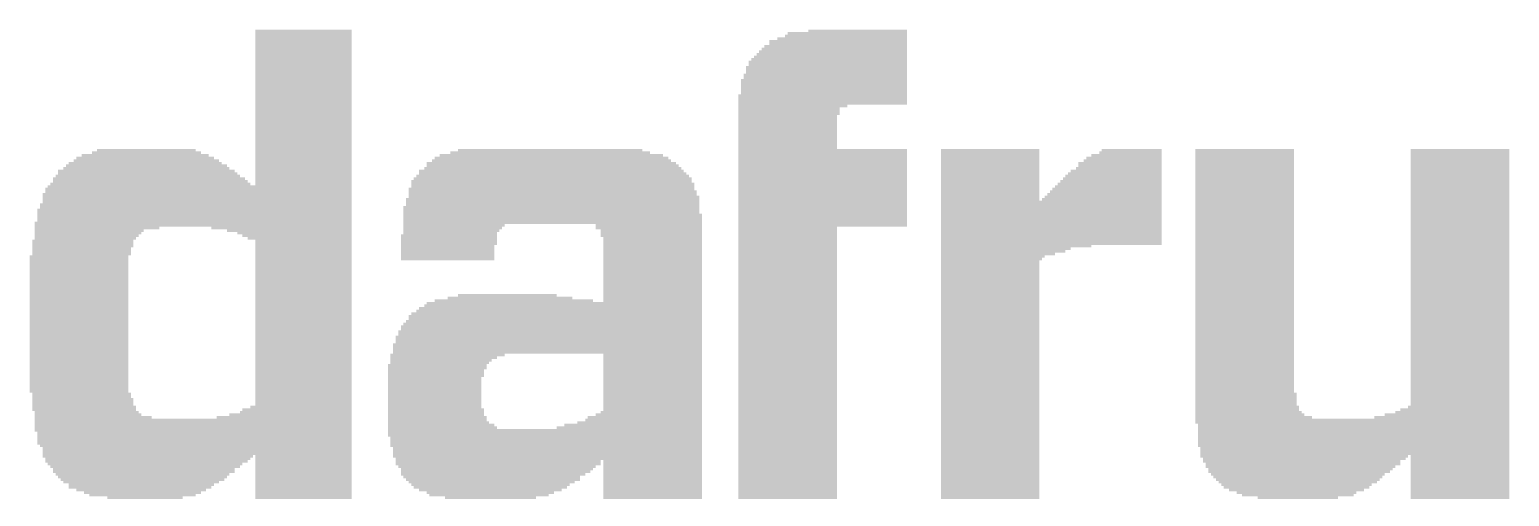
# Model space of a CAD drawing. Extents: x -18.7 to 68.6, y -5.3 to 63.6.
# Drawn here: x 32.58 to 47.05, y 28.59 to 33.16 of the extents above; entities that cross this region are included whole.
import ezdxf

# ---------------------------------------------------------------- set-up
doc = ezdxf.new("R2010")
doc.units = 0
doc.layers.add('21', color=40, linetype='CONTINUOUS')

# ---------------------------------------------------------------- blocks, each defined once
blk = doc.blocks.new('RECT')
blk.add_solid([(-0.5, -0.5), (0.5, -0.5), (-0.5, 0.5), (0.5, 0.5)])

msp = doc.modelspace()

# ---------------------------------------------------------------- block references
at = {"layer": '21', "yscale": 0.0254}
for p, xscale in [((35.2552, 33.147), 0.9398), ((40.6781, 33.147), 0.9652), ((35.2552, 33.1216), 0.9398), ((35.2552, 33.0962), 0.9398), ((35.2552, 33.0708), 0.9398), ((35.2552, 33.0454), 0.9398), ((35.2552, 33.02), 0.9398), ((40.4876, 33.0454), 1.3462), ((40.4876, 33.02), 1.3462), ((40.5257, 33.0708), 1.27), ((40.5638, 33.0962), 1.1938), ((40.5765, 33.1216), 1.1684), ((35.2552, 32.9946), 0.9398), ((35.2552, 32.9692), 0.9398), ((35.2552, 32.9438), 0.9398), ((35.2552, 32.9184), 0.9398), ((35.2552, 32.893), 0.9398), ((35.2552, 32.8676), 0.9398), ((40.3987, 32.8676), 1.524), ((40.4114, 32.893), 1.4986), ((40.4241, 32.9184), 1.4732), ((40.4368, 32.9438), 1.4478), ((40.4495, 32.9692), 1.4224), ((40.4622, 32.9946), 1.397), ((35.2552, 32.8422), 0.9398), ((35.2552, 32.8168), 0.9398), ((35.2552, 32.7914), 0.9398), ((35.2552, 32.766), 0.9398), ((35.2552, 32.7406), 0.9398), ((35.2552, 32.7152), 0.9398), ((40.3606, 32.7152), 1.6002), ((40.3733, 32.7914), 1.5748), ((40.3733, 32.766), 1.5748), ((40.3733, 32.7406), 1.5748), ((40.386, 32.8422), 1.5494), ((40.386, 32.8168), 1.5494), ((35.2552, 32.6898), 0.9398), ((35.2552, 32.6644), 0.9398), ((35.2552, 32.639), 0.9398), ((35.2552, 32.6136), 0.9398), ((35.2552, 32.5882), 0.9398), ((35.2552, 32.5628), 0.9398), ((40.3479, 32.6644), 1.6256), ((40.3479, 32.639), 1.6256), ((40.3479, 32.6136), 1.6256), ((40.3479, 32.5882), 1.6256), ((40.3479, 32.5628), 1.6256), ((40.3606, 32.6898), 1.6002), ((35.2552, 32.5374), 0.9398), ((35.2552, 32.512), 0.9398), ((35.2552, 32.4866), 0.9398), ((35.2552, 32.4612), 0.9398), ((35.2552, 32.4358), 0.9398), ((40.3352, 32.512), 1.651), ((40.3352, 32.4866), 1.651), ((40.3352, 32.4612), 1.651), ((40.3352, 32.4358), 1.651), ((40.3479, 32.5374), 1.6256), ((35.2552, 32.4104), 0.9398), ((35.2552, 32.385), 0.9398), ((35.2552, 32.3596), 0.9398), ((35.2552, 32.3342), 0.9398), ((35.2552, 32.3088), 0.9398), ((35.2552, 32.2834), 0.9398), ((40.0431, 32.4104), 1.0668), ((40.005, 32.385), 0.9906), ((40.005, 32.3596), 0.9906), ((40.005, 32.3342), 0.9906), ((39.9923, 32.3088), 0.9652), ((39.9923, 32.2834), 0.9652), ((35.2552, 32.258), 0.9398), ((35.2552, 32.2326), 0.9398), ((35.2552, 32.2072), 0.9398), ((35.2552, 32.1818), 0.9398), ((35.2552, 32.1564), 0.9398), ((35.2552, 32.131), 0.9398), ((39.9923, 32.258), 0.9652), ((39.9923, 32.2326), 0.9652), ((39.9923, 32.2072), 0.9652), ((39.9923, 32.1818), 0.9652), ((39.9923, 32.1564), 0.9652), ((39.9923, 32.131), 0.9652), ((35.2552, 32.1056), 0.9398), ((35.2552, 32.0802), 0.9398), ((35.2552, 32.0548), 0.9398), ((35.2552, 32.0294), 0.9398), ((35.2552, 32.004), 0.9398), ((39.9923, 32.1056), 0.9652), ((39.9923, 32.0802), 0.9652), ((39.9923, 32.0548), 0.9652), ((39.9923, 32.0294), 0.9652), ((39.9923, 32.004), 0.9652), ((33.7058, 31.8516), 1.4986), ((33.7185, 31.877), 1.4224), ((33.7058, 31.9024), 1.3462), ((33.7058, 31.9278), 1.2446), ((33.7185, 31.9532), 1.0668), ((33.7185, 31.9786), 0.9652), ((35.2552, 31.9786), 0.9398), ((35.2552, 31.9532), 0.9398), ((35.2552, 31.9278), 0.9398), ((35.2552, 31.9024), 0.9398), ((35.2552, 31.877), 0.9398), ((35.2552, 31.8516), 0.9398), ((37.6809, 31.8516), 2.4384), ((37.6809, 31.877), 2.3368), ((37.6809, 31.9024), 2.286), ((37.6809, 31.9278), 2.1844), ((37.6682, 31.9532), 1.9558), ((37.6682, 31.9786), 1.8034), ((40.3352, 31.9786), 1.651), ((40.3352, 31.9532), 1.651), ((40.3352, 31.9278), 1.651), ((40.3352, 31.9024), 1.651), ((40.3352, 31.877), 1.651), ((40.3352, 31.8516), 1.651), ((41.9735, 31.9786), 0.9652), ((41.9735, 31.9532), 0.9652), ((41.9735, 31.9278), 0.9652), ((41.9735, 31.9024), 0.9652), ((41.9735, 31.877), 0.9652), ((41.9735, 31.8516), 0.9652), ((43.2435, 31.8516), 0.8128), ((43.2689, 31.877), 0.762), ((43.2816, 31.9024), 0.7366), ((43.307, 31.9278), 0.6858), ((43.3451, 31.9532), 0.6096), ((43.3578, 31.9786), 0.5842), ((44.4627, 31.9786), 0.9652), ((44.4627, 31.9532), 0.9652), ((44.4627, 31.9278), 0.9652), ((44.4627, 31.9024), 0.9652), ((44.4627, 31.877), 0.9652), ((44.4627, 31.8516), 0.9652), ((46.5709, 31.9786), 0.9652), ((46.5709, 31.9532), 0.9652), ((46.5709, 31.9278), 0.9652), ((46.5709, 31.9024), 0.9652), ((46.5709, 31.877), 0.9652), ((46.5709, 31.8516), 0.9652), ((33.7439, 31.6992), 1.8796), ((33.7312, 31.7246), 1.8034), ((33.7185, 31.7754), 1.7272), ((33.7312, 31.75), 1.7526), ((33.7185, 31.8008), 1.6256), ((33.7185, 31.8262), 1.5748), ((35.2552, 31.8262), 0.9398), ((35.2552, 31.8008), 0.9398), ((35.2552, 31.7754), 0.9398), ((35.2552, 31.75), 0.9398), ((35.2552, 31.7246), 0.9398), ((35.2552, 31.6992), 0.9398), ((37.6936, 31.6992), 2.7178), ((37.6936, 31.7246), 2.667), ((37.6809, 31.7754), 2.5908), ((37.6936, 31.75), 2.6162), ((37.6936, 31.8008), 2.5146), ((37.6936, 31.8262), 2.4638), ((40.3352, 31.8262), 1.651), ((40.3352, 31.8008), 1.651), ((40.3352, 31.7754), 1.651), ((40.3352, 31.75), 1.651), ((40.3352, 31.7246), 1.651), ((40.3352, 31.6992), 1.651), ((41.9735, 31.8262), 0.9652), ((41.9735, 31.8008), 0.9652), ((41.9735, 31.7754), 0.9652), ((41.9735, 31.75), 0.9652), ((41.9735, 31.7246), 0.9652), ((41.9735, 31.6992), 0.9652), ((43.1673, 31.6992), 0.9652), ((43.18, 31.7246), 0.9398), ((43.1927, 31.75), 0.9144), ((43.2054, 31.7754), 0.889), ((43.2308, 31.8008), 0.8382), ((43.2435, 31.8262), 0.8128), ((44.4627, 31.8262), 0.9652), ((44.4627, 31.8008), 0.9652), ((44.4627, 31.7754), 0.9652), ((44.4627, 31.75), 0.9652), ((44.4627, 31.7246), 0.9652), ((44.4627, 31.6992), 0.9652), ((46.5709, 31.8262), 0.9652), ((46.5709, 31.8008), 0.9652), ((46.5709, 31.7754), 0.9652), ((46.5709, 31.75), 0.9652), ((46.5709, 31.7246), 0.9652), ((46.5709, 31.6992), 0.9652), ((34.2265, 31.5976), 2.9972), ((34.2265, 31.5722), 2.9972), ((34.2392, 31.623), 2.9718), ((33.7566, 31.6484), 1.9558), ((33.7566, 31.6738), 1.905), ((35.2552, 31.6738), 0.9398), ((35.2552, 31.6484), 0.9398), ((37.6809, 31.5976), 2.794), ((37.6936, 31.5722), 2.8194), ((37.6809, 31.6738), 2.7432), ((37.6936, 31.6484), 2.7686), ((37.6936, 31.623), 2.7686), ((40.3352, 31.6738), 1.651), ((40.3352, 31.6484), 1.651), ((40.3352, 31.623), 1.651), ((40.3352, 31.5976), 1.651), ((40.3352, 31.5722), 1.651), ((41.9735, 31.6738), 0.9652), ((41.9735, 31.6484), 0.9652), ((41.9735, 31.623), 0.9652), ((41.9735, 31.5976), 0.9652), ((41.9735, 31.5722), 0.9652), ((43.1038, 31.5722), 1.0922), ((43.1165, 31.5976), 1.0668), ((43.1292, 31.623), 1.0414), ((43.1419, 31.6484), 1.016), ((43.1546, 31.6738), 0.9906), ((44.4627, 31.6738), 0.9652), ((44.4627, 31.6484), 0.9652), ((44.4627, 31.623), 0.9652), ((44.4627, 31.5976), 0.9652), ((44.4627, 31.5722), 0.9652), ((46.5709, 31.6738), 0.9652), ((46.5709, 31.6484), 0.9652), ((46.5709, 31.623), 0.9652), ((46.5709, 31.5976), 0.9652), ((46.5709, 31.5722), 0.9652), ((34.2011, 31.4452), 3.048), ((34.2011, 31.4198), 3.048), ((34.2138, 31.5468), 3.0226), ((34.2138, 31.5214), 3.0226), ((34.2138, 31.496), 3.0226), ((34.2138, 31.4706), 3.0226), ((37.6809, 31.4198), 2.8956), ((37.6936, 31.496), 2.8702), ((37.6936, 31.4706), 2.8702), ((37.6936, 31.4452), 2.8702), ((37.6936, 31.5468), 2.8194), ((37.7063, 31.5214), 2.8448), ((40.3352, 31.5468), 1.651), ((40.3352, 31.5214), 1.651), ((40.3352, 31.496), 1.651), ((40.3352, 31.4706), 1.651), ((40.3352, 31.4452), 1.651), ((40.3352, 31.4198), 1.651), ((41.9735, 31.5468), 0.9652), ((41.9735, 31.5214), 0.9652), ((41.9735, 31.496), 0.9652), ((42.5704, 31.4706), 2.159), ((42.5704, 31.4452), 2.159), ((42.5704, 31.4198), 2.159), ((43.0657, 31.496), 1.1684), ((43.0784, 31.5214), 1.143), ((43.0911, 31.5468), 1.1176), ((44.4627, 31.5468), 0.9652), ((44.4627, 31.5214), 0.9652), ((44.4627, 31.496), 0.9652), ((44.4627, 31.4706), 0.9652), ((44.4627, 31.4452), 0.9652), ((44.4627, 31.4198), 0.9652), ((46.5709, 31.5468), 0.9652), ((46.5709, 31.5214), 0.9652), ((46.5709, 31.496), 0.9652), ((46.5709, 31.4706), 0.9652), ((46.5709, 31.4452), 0.9652), ((46.5709, 31.4198), 0.9652), ((34.1757, 31.2674), 3.0988), ((34.1884, 31.3944), 3.0734), ((34.1884, 31.369), 3.0734), ((34.1884, 31.3436), 3.0734), ((34.1884, 31.3182), 3.0734), ((34.1884, 31.2928), 3.0734), ((37.6809, 31.3944), 2.8956), ((37.6809, 31.369), 2.8956), ((37.6936, 31.3436), 2.921), ((37.6936, 31.3182), 2.921), ((37.6936, 31.2928), 2.921), ((37.6936, 31.2674), 2.921), ((40.3352, 31.3944), 1.651), ((40.3352, 31.369), 1.651), ((40.3352, 31.3436), 1.651), ((40.3352, 31.3182), 1.651), ((40.3352, 31.2928), 1.651), ((40.3352, 31.2674), 1.651), ((42.5704, 31.3944), 2.159), ((42.5704, 31.369), 2.159), ((42.5704, 31.3436), 2.159), ((42.5704, 31.3182), 2.159), ((42.5704, 31.2928), 2.159), ((42.5704, 31.2674), 2.159), ((44.4627, 31.3944), 0.9652), ((44.4627, 31.369), 0.9652), ((44.4627, 31.3436), 0.9652), ((44.4627, 31.3182), 0.9652), ((44.4627, 31.2928), 0.9652), ((44.4627, 31.2674), 0.9652), ((46.5709, 31.3944), 0.9652), ((46.5709, 31.369), 0.9652), ((46.5709, 31.3436), 0.9652), ((46.5709, 31.3182), 0.9652), ((46.5709, 31.2928), 0.9652), ((46.5709, 31.2674), 0.9652), ((34.1757, 31.242), 3.0988), ((33.2359, 31.2166), 1.2192), ((33.1597, 31.1912), 1.0668), ((33.147, 31.1658), 1.0414), ((33.1343, 31.1404), 1.016), ((35.0393, 31.2166), 1.3716), ((35.1155, 31.1912), 1.2192), ((35.1663, 31.1658), 1.1176), ((35.1917, 31.1404), 1.0668), ((36.6776, 31.1404), 0.9398), ((36.7284, 31.242), 0.9906), ((36.7157, 31.2166), 0.9652), ((36.703, 31.1912), 0.9398), ((36.6903, 31.1658), 0.9144), ((38.6334, 31.242), 1.0414), ((38.6334, 31.2166), 1.0414), ((38.6588, 31.1912), 0.9906), ((38.6588, 31.1658), 0.9906), ((38.6588, 31.1404), 0.9906), ((40.3352, 31.242), 1.651), ((39.9923, 31.2166), 0.9652), ((39.9923, 31.1912), 0.9652), ((39.9923, 31.1658), 0.9652), ((39.9923, 31.1404), 0.9652), ((42.5704, 31.242), 2.159), ((42.5704, 31.2166), 2.159), ((42.5704, 31.1912), 2.159), ((42.5704, 31.1658), 2.159), ((42.5704, 31.1404), 2.159), ((44.4627, 31.242), 0.9652), ((44.4627, 31.2166), 0.9652), ((44.4627, 31.1912), 0.9652), ((44.4627, 31.1658), 0.9652), ((44.4627, 31.1404), 0.9652), ((46.5709, 31.242), 0.9652), ((46.5709, 31.2166), 0.9652), ((46.5709, 31.1912), 0.9652), ((46.5709, 31.1658), 0.9652), ((46.5709, 31.1404), 0.9652), ((33.0962, 31.0896), 0.9906), ((33.0962, 31.0642), 0.9906), ((33.0962, 31.0388), 0.9906), ((33.0835, 31.0134), 0.9652), ((33.0835, 30.988), 0.9652), ((33.1216, 31.115), 0.9906), ((35.2171, 31.115), 1.016), ((35.2552, 31.0896), 0.9398), ((35.2552, 31.0642), 0.9398), ((35.2552, 31.0388), 0.9398), ((35.2552, 31.0134), 0.9398), ((35.2552, 30.988), 0.9398), ((36.6776, 31.115), 0.9398), ((36.6776, 31.0896), 0.9398), ((36.6776, 31.0642), 0.9398), ((36.6649, 31.0388), 0.9144), ((36.6649, 31.0134), 0.9144), ((36.6649, 30.988), 0.9144), ((38.6715, 31.115), 0.9652), ((38.6715, 31.0896), 0.9652), ((38.6715, 31.0642), 0.9652), ((38.6715, 31.0388), 0.9652), ((38.6715, 31.0134), 0.9652), ((38.6715, 30.988), 0.9652), ((39.9923, 31.115), 0.9652), ((39.9923, 31.0896), 0.9652), ((39.9923, 31.0642), 0.9652), ((39.9923, 31.0388), 0.9652), ((39.9923, 31.0134), 0.9652), ((39.9923, 30.988), 0.9652), ((42.5704, 31.115), 2.159), ((42.5704, 31.0896), 2.159), ((42.5704, 31.0642), 2.159), ((42.2275, 31.0388), 1.4732), ((42.1259, 31.0134), 1.27), ((42.1005, 30.988), 1.2192), ((44.4627, 31.115), 0.9652), ((44.4627, 31.0896), 0.9652), ((44.4627, 31.0642), 0.9652), ((44.4627, 31.0388), 0.9652), ((44.4627, 31.0134), 0.9652), ((44.4627, 30.988), 0.9652), ((46.5709, 31.115), 0.9652), ((46.5709, 31.0896), 0.9652), ((46.5709, 31.0642), 0.9652), ((46.5709, 31.0388), 0.9652), ((46.5709, 31.0134), 0.9652), ((46.5709, 30.988), 0.9652), ((33.0581, 30.9372), 0.9652), ((33.0581, 30.9118), 0.9652), ((33.0581, 30.8864), 0.9652), ((33.0581, 30.861), 0.9652), ((33.0581, 30.8356), 0.9652), ((33.0835, 30.9626), 0.9652), ((35.2552, 30.9626), 0.9398), ((35.2552, 30.9372), 0.9398), ((35.2552, 30.9118), 0.9398), ((35.2552, 30.8864), 0.9398), ((35.2552, 30.861), 0.9398), ((35.2552, 30.8356), 0.9398), ((36.6649, 30.9626), 0.9144), ((36.6649, 30.9372), 0.9144), ((36.6649, 30.9118), 0.9144), ((38.6715, 30.9626), 0.9652), ((38.6715, 30.9372), 0.9652), ((38.6715, 30.9118), 0.9652), ((38.6715, 30.8864), 0.9652), ((38.6715, 30.861), 0.9652), ((38.6715, 30.8356), 0.9652), ((39.9923, 30.9626), 0.9652), ((39.9923, 30.9372), 0.9652), ((39.9923, 30.9118), 0.9652), ((39.9923, 30.8864), 0.9652), ((39.9923, 30.861), 0.9652), ((39.9923, 30.8356), 0.9652), ((42.0497, 30.9626), 1.1176), ((41.9989, 30.9372), 1.016), ((41.9862, 30.9118), 0.9906), ((41.9735, 30.8864), 0.9652), ((41.9735, 30.861), 0.9652), ((41.9735, 30.8356), 0.9652), ((44.4627, 30.9626), 0.9652), ((44.4627, 30.9372), 0.9652), ((44.4627, 30.9118), 0.9652), ((44.4627, 30.8864), 0.9652), ((44.4627, 30.861), 0.9652), ((44.4627, 30.8356), 0.9652), ((46.5709, 30.9626), 0.9652), ((46.5709, 30.9372), 0.9652), ((46.5709, 30.9118), 0.9652), ((46.5709, 30.8864), 0.9652), ((46.5709, 30.861), 0.9652), ((46.5709, 30.8356), 0.9652), ((33.0581, 30.8102), 0.9652), ((33.0581, 30.7848), 0.9652), ((33.0581, 30.7594), 0.9652), ((33.0581, 30.734), 0.9652), ((33.0581, 30.7086), 0.9652), ((33.0581, 30.6832), 0.9652), ((35.2552, 30.8102), 0.9398), ((35.2552, 30.7848), 0.9398), ((35.2552, 30.7594), 0.9398), ((35.2552, 30.734), 0.9398), ((35.2552, 30.7086), 0.9398), ((35.2552, 30.6832), 0.9398), ((38.6715, 30.8102), 0.9652), ((38.6715, 30.7848), 0.9652), ((38.6715, 30.7594), 0.9652), ((38.6715, 30.734), 0.9652), ((38.6715, 30.7086), 0.9652), ((38.6715, 30.6832), 0.9652), ((39.9923, 30.8102), 0.9652), ((39.9923, 30.7848), 0.9652), ((39.9923, 30.7594), 0.9652), ((39.9923, 30.734), 0.9652), ((39.9923, 30.7086), 0.9652), ((39.9923, 30.6832), 0.9652), ((41.9735, 30.8102), 0.9652), ((41.9735, 30.7848), 0.9652), ((41.9735, 30.7594), 0.9652), ((41.9735, 30.734), 0.9652), ((41.9735, 30.7086), 0.9652), ((41.9735, 30.6832), 0.9652), ((44.4627, 30.8102), 0.9652), ((44.4627, 30.7848), 0.9652), ((44.4627, 30.7594), 0.9652), ((44.4627, 30.734), 0.9652), ((44.4627, 30.7086), 0.9652), ((44.4627, 30.6832), 0.9652), ((46.5709, 30.8102), 0.9652), ((46.5709, 30.7848), 0.9652), ((46.5709, 30.7594), 0.9652), ((46.5709, 30.734), 0.9652), ((46.5709, 30.7086), 0.9652), ((46.5709, 30.6832), 0.9652), ((33.0581, 30.6578), 0.9652), ((33.0581, 30.6324), 0.9652), ((33.0581, 30.607), 0.9652), ((33.0581, 30.5816), 0.9652), ((33.0581, 30.5562), 0.9652), ((35.2552, 30.6578), 0.9398), ((35.2552, 30.6324), 0.9398), ((35.2552, 30.607), 0.9398), ((35.2552, 30.5816), 0.9398), ((35.2552, 30.5562), 0.9398), ((37.2491, 30.5562), 0.9652), ((38.6715, 30.6578), 0.9652), ((38.6715, 30.6324), 0.9652), ((38.6715, 30.607), 0.9652), ((38.6715, 30.5816), 0.9652), ((38.6715, 30.5562), 0.9652), ((39.9923, 30.6578), 0.9652), ((39.9923, 30.6324), 0.9652), ((39.9923, 30.607), 0.9652), ((39.9923, 30.5816), 0.9652), ((39.9923, 30.5562), 0.9652), ((41.9735, 30.6578), 0.9652), ((41.9735, 30.6324), 0.9652), ((41.9735, 30.607), 0.9652), ((41.9735, 30.5816), 0.9652), ((41.9735, 30.5562), 0.9652), ((44.4627, 30.6578), 0.9652), ((44.4627, 30.6324), 0.9652), ((44.4627, 30.607), 0.9652), ((44.4627, 30.5816), 0.9652), ((44.4627, 30.5562), 0.9652), ((46.5709, 30.6578), 0.9652), ((46.5709, 30.6324), 0.9652), ((46.5709, 30.607), 0.9652), ((46.5709, 30.5816), 0.9652), ((46.5709, 30.5562), 0.9652), ((33.0581, 30.5308), 0.9652), ((33.0581, 30.5054), 0.9652), ((33.0581, 30.48), 0.9652), ((33.0581, 30.4546), 0.9652), ((33.0581, 30.4292), 0.9652), ((33.0581, 30.4038), 0.9652), ((35.2552, 30.5308), 0.9398), ((35.2552, 30.5054), 0.9398), ((35.2552, 30.48), 0.9398), ((35.2552, 30.4546), 0.9398), ((35.2552, 30.4292), 0.9398), ((35.2552, 30.4038), 0.9398), ((37.7571, 30.4038), 2.794), ((37.7698, 30.4292), 2.7686), ((37.7952, 30.4546), 2.7178), ((37.8079, 30.48), 2.6924), ((37.3126, 30.5054), 1.5494), ((37.2745, 30.5308), 1.2192), ((38.6715, 30.5308), 0.9652), ((38.6715, 30.5054), 0.9652), ((39.9923, 30.5308), 0.9652), ((39.9923, 30.5054), 0.9652), ((39.9923, 30.48), 0.9652), ((39.9923, 30.4546), 0.9652), ((39.9923, 30.4292), 0.9652), ((39.9923, 30.4038), 0.9652), ((41.9735, 30.5308), 0.9652), ((41.9735, 30.5054), 0.9652), ((41.9735, 30.48), 0.9652), ((41.9735, 30.4546), 0.9652), ((41.9735, 30.4292), 0.9652), ((41.9735, 30.4038), 0.9652), ((44.4627, 30.5308), 0.9652), ((44.4627, 30.5054), 0.9652), ((44.4627, 30.48), 0.9652), ((44.4627, 30.4546), 0.9652), ((44.4627, 30.4292), 0.9652), ((44.4627, 30.4038), 0.9652), ((46.5709, 30.5308), 0.9652), ((46.5709, 30.5054), 0.9652), ((46.5709, 30.48), 0.9652), ((46.5709, 30.4546), 0.9652), ((46.5709, 30.4292), 0.9652), ((46.5709, 30.4038), 0.9652), ((33.0581, 30.3784), 0.9652), ((33.0581, 30.353), 0.9652), ((33.0581, 30.3276), 0.9652), ((33.0581, 30.3022), 0.9652), ((33.0581, 30.2768), 0.9652), ((33.0581, 30.2514), 0.9652), ((35.2552, 30.3784), 0.9398), ((35.2552, 30.353), 0.9398), ((35.2552, 30.3276), 0.9398), ((35.2552, 30.3022), 0.9398), ((35.2552, 30.2768), 0.9398), ((35.2552, 30.2514), 0.9398), ((37.6809, 30.2514), 2.9464), ((37.6936, 30.2768), 2.921), ((37.7063, 30.3022), 2.8956), ((37.719, 30.353), 2.8702), ((37.719, 30.3276), 2.8702), ((37.7317, 30.3784), 2.8448), ((39.9923, 30.3784), 0.9652), ((39.9923, 30.353), 0.9652), ((39.9923, 30.3276), 0.9652), ((39.9923, 30.3022), 0.9652), ((39.9923, 30.2768), 0.9652), ((39.9923, 30.2514), 0.9652), ((41.9735, 30.3784), 0.9652), ((41.9735, 30.353), 0.9652), ((41.9735, 30.3276), 0.9652), ((41.9735, 30.3022), 0.9652), ((41.9735, 30.2768), 0.9652), ((41.9735, 30.2514), 0.9652), ((44.4627, 30.3784), 0.9652), ((44.4627, 30.353), 0.9652), ((44.4627, 30.3276), 0.9652), ((44.4627, 30.3022), 0.9652), ((44.4627, 30.2768), 0.9652), ((44.4627, 30.2514), 0.9652), ((46.5709, 30.3784), 0.9652), ((46.5709, 30.353), 0.9652), ((46.5709, 30.3276), 0.9652), ((46.5709, 30.3022), 0.9652), ((46.5709, 30.2768), 0.9652), ((46.5709, 30.2514), 0.9652), ((33.0581, 30.226), 0.9652), ((33.0581, 30.2006), 0.9652), ((33.0581, 30.1752), 0.9652), ((33.0581, 30.1498), 0.9652), ((33.0581, 30.1244), 0.9652), ((35.2552, 30.226), 0.9398), ((35.2552, 30.2006), 0.9398), ((35.2552, 30.1752), 0.9398), ((35.2552, 30.1498), 0.9398), ((35.2552, 30.1244), 0.9398), ((37.6555, 30.1498), 2.9972), ((37.6555, 30.1244), 2.9972), ((37.6682, 30.2006), 2.9718), ((37.6682, 30.1752), 2.9718), ((37.6809, 30.226), 2.9464), ((39.9923, 30.226), 0.9652), ((39.9923, 30.2006), 0.9652), ((39.9923, 30.1752), 0.9652), ((39.9923, 30.1498), 0.9652), ((39.9923, 30.1244), 0.9652), ((41.9735, 30.226), 0.9652), ((41.9735, 30.2006), 0.9652), ((41.9735, 30.1752), 0.9652), ((41.9735, 30.1498), 0.9652), ((41.9735, 30.1244), 0.9652), ((44.4627, 30.226), 0.9652), ((44.4627, 30.2006), 0.9652), ((44.4627, 30.1752), 0.9652), ((44.4627, 30.1498), 0.9652), ((44.4627, 30.1244), 0.9652), ((46.5709, 30.226), 0.9652), ((46.5709, 30.2006), 0.9652), ((46.5709, 30.1752), 0.9652), ((46.5709, 30.1498), 0.9652), ((46.5709, 30.1244), 0.9652), ((33.0581, 30.099), 0.9652), ((33.0581, 30.0736), 0.9652), ((33.0581, 30.0482), 0.9652), ((33.0581, 30.0228), 0.9652), ((33.0581, 29.9974), 0.9652), ((33.0581, 29.972), 0.9652), ((35.2552, 30.099), 0.9398), ((35.2552, 30.0736), 0.9398), ((35.2552, 30.0482), 0.9398), ((35.2552, 30.0228), 0.9398), ((35.2552, 29.9974), 0.9398), ((35.2552, 29.972), 0.9398), ((36.6649, 29.972), 1.1176), ((37.6428, 30.0736), 3.0226), ((37.6428, 30.0482), 3.0226), ((37.6428, 30.0228), 3.0226), ((37.6428, 29.9974), 3.0226), ((37.6555, 30.099), 2.9972), ((38.6715, 29.972), 0.9652), ((39.9923, 30.099), 0.9652), ((39.9923, 30.0736), 0.9652), ((39.9923, 30.0482), 0.9652), ((39.9923, 30.0228), 0.9652), ((39.9923, 29.9974), 0.9652), ((39.9923, 29.972), 0.9652), ((41.9735, 30.099), 0.9652), ((41.9735, 30.0736), 0.9652), ((41.9735, 30.0482), 0.9652), ((41.9735, 30.0228), 0.9652), ((41.9735, 29.9974), 0.9652), ((41.9735, 29.972), 0.9652), ((44.4627, 30.099), 0.9652), ((44.4627, 30.0736), 0.9652), ((44.4627, 30.0482), 0.9652), ((44.4627, 30.0228), 0.9652), ((44.4627, 29.9974), 0.9652), ((44.4627, 29.972), 0.9652), ((46.5709, 30.099), 0.9652), ((46.5709, 30.0736), 0.9652), ((46.5709, 30.0482), 0.9652), ((46.5709, 30.0228), 0.9652), ((46.5709, 29.9974), 0.9652), ((46.5709, 29.972), 0.9652), ((33.0581, 29.9466), 0.9652), ((33.0581, 29.9212), 0.9652), ((33.0581, 29.8958), 0.9652), ((33.0581, 29.8704), 0.9652), ((33.0581, 29.845), 0.9652), ((33.0581, 29.8196), 0.9652), ((35.2552, 29.9466), 0.9398), ((35.2552, 29.9212), 0.9398), ((35.2552, 29.8958), 0.9398), ((35.2552, 29.8704), 0.9398), ((35.2552, 29.845), 0.9398), ((35.2552, 29.8196), 0.9398), ((36.5633, 29.8704), 0.9652), ((36.5633, 29.845), 0.9652), ((36.5506, 29.8196), 0.9398), ((36.6268, 29.9466), 1.0414), ((36.6014, 29.9212), 0.9906), ((36.5887, 29.8958), 0.9652), ((38.6715, 29.9466), 0.9652), ((38.6715, 29.9212), 0.9652), ((38.6715, 29.8958), 0.9652), ((38.6715, 29.8704), 0.9652), ((38.6715, 29.845), 0.9652), ((38.6715, 29.8196), 0.9652), ((39.9923, 29.9466), 0.9652), ((39.9923, 29.9212), 0.9652), ((39.9923, 29.8958), 0.9652), ((39.9923, 29.8704), 0.9652), ((39.9923, 29.845), 0.9652), ((39.9923, 29.8196), 0.9652), ((41.9735, 29.9466), 0.9652), ((41.9735, 29.9212), 0.9652), ((41.9735, 29.8958), 0.9652), ((41.9735, 29.8704), 0.9652), ((41.9735, 29.845), 0.9652), ((41.9735, 29.8196), 0.9652), ((44.4627, 29.9466), 0.9652), ((44.4627, 29.9212), 0.9652), ((44.4627, 29.8958), 0.9652), ((44.4627, 29.8704), 0.9652), ((44.4627, 29.845), 0.9652), ((44.4627, 29.8196), 0.9652), ((46.5709, 29.9466), 0.9652), ((46.5709, 29.9212), 0.9652), ((46.5709, 29.8958), 0.9652), ((46.5709, 29.8704), 0.9652), ((46.5709, 29.845), 0.9652), ((46.5709, 29.8196), 0.9652), ((33.0581, 29.7942), 0.9652), ((33.0581, 29.7688), 0.9652), ((33.0581, 29.7434), 0.9652), ((33.0581, 29.718), 0.9652), ((33.0581, 29.6926), 0.9652), ((35.2552, 29.7942), 0.9398), ((35.2552, 29.7688), 0.9398), ((35.2552, 29.7434), 0.9398), ((35.2552, 29.718), 0.9398), ((35.2552, 29.6926), 0.9398), ((36.5506, 29.7942), 0.9398), ((36.5506, 29.7688), 0.9398), ((36.5379, 29.7434), 0.9144), ((36.5379, 29.718), 0.9144), ((36.5379, 29.6926), 0.9144), ((38.6715, 29.7942), 0.9652), ((38.6715, 29.7688), 0.9652), ((38.6715, 29.7434), 0.9652), ((38.6715, 29.718), 0.9652), ((38.6715, 29.6926), 0.9652), ((39.9923, 29.7942), 0.9652), ((39.9923, 29.7688), 0.9652), ((39.9923, 29.7434), 0.9652), ((39.9923, 29.718), 0.9652), ((39.9923, 29.6926), 0.9652), ((41.9735, 29.7942), 0.9652), ((41.9735, 29.7688), 0.9652), ((41.9735, 29.7434), 0.9652), ((41.9735, 29.718), 0.9652), ((41.9735, 29.6926), 0.9652), ((44.4627, 29.7942), 0.9652), ((44.4627, 29.7688), 0.9652), ((44.4627, 29.7434), 0.9652), ((44.4627, 29.718), 0.9652), ((44.4627, 29.6926), 0.9652), ((46.5709, 29.7942), 0.9652), ((46.5709, 29.7688), 0.9652), ((46.5709, 29.7434), 0.9652), ((46.5709, 29.718), 0.9652), ((46.5709, 29.6926), 0.9652), ((33.0581, 29.6672), 0.9652), ((33.0581, 29.6418), 0.9652), ((33.0581, 29.6164), 0.9652), ((33.0835, 29.591), 0.9652), ((33.0835, 29.5656), 0.9652), ((33.0962, 29.5402), 0.9906), ((35.2552, 29.6672), 0.9398), ((35.2552, 29.6418), 0.9398), ((35.2552, 29.6164), 0.9398), ((35.2552, 29.591), 0.9398), ((35.2552, 29.5656), 0.9398), ((35.2552, 29.5402), 0.9398), ((36.5379, 29.6672), 0.9144), ((36.5379, 29.6418), 0.9144), ((36.5379, 29.6164), 0.9144), ((36.5379, 29.591), 0.9144), ((36.5379, 29.5656), 0.9144), ((36.5379, 29.5402), 0.9144), ((38.6715, 29.6672), 0.9652), ((38.6715, 29.6418), 0.9652), ((38.6715, 29.6164), 0.9652), ((38.6715, 29.591), 0.9652), ((38.6715, 29.5656), 0.9652), ((38.6715, 29.5402), 0.9652), ((39.9923, 29.6672), 0.9652), ((39.9923, 29.6418), 0.9652), ((39.9923, 29.6164), 0.9652), ((39.9923, 29.591), 0.9652), ((39.9923, 29.5656), 0.9652), ((39.9923, 29.5402), 0.9652), ((41.9735, 29.6672), 0.9652), ((41.9735, 29.6418), 0.9652), ((41.9735, 29.6164), 0.9652), ((41.9735, 29.591), 0.9652), ((41.9735, 29.5656), 0.9652), ((41.9735, 29.5402), 0.9652), ((44.4627, 29.6672), 0.9652), ((44.4627, 29.6418), 0.9652), ((44.4627, 29.6164), 0.9652), ((44.4754, 29.591), 0.9906), ((44.4754, 29.5656), 0.9906), ((44.4754, 29.5402), 0.9906), ((46.5709, 29.6672), 0.9652), ((46.5709, 29.6418), 0.9652), ((46.5709, 29.6164), 0.9652), ((46.5709, 29.591), 0.9652), ((46.5709, 29.5656), 0.9652), ((46.5709, 29.5402), 0.9652), ((33.0962, 29.5148), 0.9906), ((33.0962, 29.4894), 0.9906), ((33.1089, 29.464), 1.016), ((33.1089, 29.4386), 1.016), ((33.1343, 29.4132), 1.016), ((33.147, 29.3878), 1.0414), ((35.1282, 29.3878), 1.1938), ((35.179, 29.4132), 1.0922), ((35.1917, 29.4386), 1.0668), ((35.2298, 29.464), 0.9906), ((35.2552, 29.5148), 0.9398), ((35.2552, 29.4894), 0.9398), ((36.5379, 29.5148), 0.9144), ((36.5379, 29.4894), 0.9144), ((36.5379, 29.464), 0.9144), ((36.5506, 29.4386), 0.9398), ((36.5506, 29.4132), 0.9398), ((36.5506, 29.3878), 0.9398), ((38.6334, 29.3878), 1.0414), ((38.6588, 29.4132), 0.9906), ((38.6715, 29.5148), 0.9652), ((38.6715, 29.4894), 0.9652), ((38.6715, 29.464), 0.9652), ((38.6715, 29.4386), 0.9652), ((39.9923, 29.5148), 0.9652), ((39.9923, 29.4894), 0.9652), ((39.9923, 29.464), 0.9652), ((39.9923, 29.4386), 0.9652), ((39.9923, 29.4132), 0.9652), ((39.9923, 29.3878), 0.9652), ((41.9735, 29.5148), 0.9652), ((41.9735, 29.4894), 0.9652), ((41.9735, 29.464), 0.9652), ((41.9735, 29.4386), 0.9652), ((41.9735, 29.4132), 0.9652), ((41.9735, 29.3878), 0.9652), ((44.4754, 29.5148), 0.9906), ((44.4754, 29.4894), 0.9906), ((44.4881, 29.464), 1.016), ((44.4881, 29.4386), 1.016), ((44.5008, 29.4132), 1.0414), ((44.5135, 29.3878), 1.0668), ((46.4439, 29.3878), 1.2192), ((46.4947, 29.4132), 1.1176), ((46.5201, 29.4386), 1.0668), ((46.5582, 29.464), 0.9906), ((46.5709, 29.5148), 0.9652), ((46.5709, 29.4894), 0.9652), ((33.1978, 29.3624), 1.143), ((34.1757, 29.337), 3.0988), ((34.1757, 29.3116), 3.0988), ((34.1757, 29.2862), 3.0988), ((34.1757, 29.2608), 3.0988), ((34.1757, 29.2354), 3.0988), ((35.0647, 29.3624), 1.3208), ((36.5633, 29.3624), 0.9652), ((36.5633, 29.337), 0.9652), ((36.576, 29.3116), 0.9906), ((36.6014, 29.2862), 1.0414), ((36.6141, 29.2608), 1.0668), ((37.6174, 29.2354), 3.0734), ((38.4429, 29.2608), 1.4224), ((38.481, 29.2862), 1.3462), ((38.5445, 29.3116), 1.2192), ((38.5826, 29.337), 1.143), ((38.5953, 29.3624), 1.1176), ((39.9923, 29.3624), 0.9652), ((39.9923, 29.337), 0.9652), ((39.9923, 29.3116), 0.9652), ((39.9923, 29.2862), 0.9652), ((39.9923, 29.2608), 0.9652), ((39.9923, 29.2354), 0.9652), ((41.9735, 29.3624), 0.9652), ((41.9735, 29.337), 0.9652), ((41.9735, 29.3116), 0.9652), ((41.9735, 29.2862), 0.9652), ((41.9735, 29.2608), 0.9652), ((41.9735, 29.2354), 0.9652), ((44.5516, 29.3624), 1.143), ((45.5168, 29.337), 3.0734), ((45.5168, 29.3116), 3.0734), ((45.5295, 29.2862), 3.048), ((45.5295, 29.2608), 3.048), ((45.5295, 29.2354), 3.048), ((46.3931, 29.3624), 1.3208), ((34.1884, 29.21), 3.0734), ((34.1884, 29.1846), 3.0734), ((34.1884, 29.1592), 3.0734), ((34.1884, 29.1338), 3.0734), ((34.1884, 29.1084), 3.0734), ((37.6174, 29.21), 3.0734), ((37.6174, 29.1846), 3.0734), ((37.6301, 29.1592), 3.048), ((37.6301, 29.1338), 3.048), ((37.6301, 29.1084), 3.048), ((39.9923, 29.21), 0.9652), ((39.9923, 29.1846), 0.9652), ((39.9923, 29.1592), 0.9652), ((39.9923, 29.1338), 0.9652), ((39.9923, 29.1084), 0.9652), ((41.9735, 29.21), 0.9652), ((41.9735, 29.1846), 0.9652), ((41.9735, 29.1592), 0.9652), ((41.9735, 29.1338), 0.9652), ((41.9735, 29.1084), 0.9652), ((45.5295, 29.21), 3.048), ((45.5295, 29.1846), 3.048), ((45.5295, 29.1592), 3.048), ((45.5295, 29.1338), 3.048), ((45.5295, 29.1084), 3.048), ((34.2011, 29.083), 3.048), ((34.2138, 29.0576), 3.0226), ((34.2138, 29.0322), 3.0226), ((34.2138, 29.0068), 3.0226), ((33.7312, 28.9814), 2.0574), ((33.7312, 28.956), 2.0066), ((35.2552, 28.9814), 0.9398), ((35.2552, 28.956), 0.9398), ((37.6301, 29.083), 3.048), ((37.6428, 29.0576), 3.0226), ((37.6428, 29.0322), 3.0226), ((37.6428, 29.0068), 3.0226), ((37.6428, 28.9814), 3.0226), ((37.6555, 28.956), 2.9972), ((39.9923, 29.083), 0.9652), ((39.9923, 29.0576), 0.9652), ((39.9923, 29.0322), 0.9652), ((39.9923, 29.0068), 0.9652), ((39.9923, 28.9814), 0.9652), ((39.9923, 28.956), 0.9652), ((41.9735, 29.083), 0.9652), ((41.9735, 29.0576), 0.9652), ((41.9735, 29.0322), 0.9652), ((41.9735, 29.0068), 0.9652), ((41.9735, 28.9814), 0.9652), ((41.9735, 28.956), 0.9652), ((45.5295, 29.083), 3.048), ((45.5422, 29.0576), 3.0226), ((45.5422, 29.0322), 3.0226), ((45.5422, 29.0068), 3.0226), ((45.0469, 28.9814), 2.032), ((45.0469, 28.956), 1.9812), ((46.5709, 28.9814), 0.9652), ((46.5709, 28.956), 0.9652), ((33.7185, 28.9306), 1.9812), ((33.7058, 28.9052), 1.905), ((33.7058, 28.8798), 1.8542), ((33.6931, 28.8544), 1.778), ((33.6931, 28.829), 1.778), ((33.6804, 28.8036), 1.7018), ((35.2552, 28.9306), 0.9398), ((35.2552, 28.9052), 0.9398), ((35.2552, 28.8798), 0.9398), ((35.2552, 28.8544), 0.9398), ((35.2552, 28.829), 0.9398), ((35.2552, 28.8036), 0.9398), ((37.1602, 28.9306), 2.0066), ((37.1602, 28.9052), 2.0066), ((37.1475, 28.8798), 1.9304), ((37.1475, 28.8544), 1.8796), ((37.1348, 28.829), 1.8542), ((37.1094, 28.8036), 1.8034), ((38.6715, 28.9306), 0.9652), ((38.6715, 28.9052), 0.9652), ((38.6715, 28.8798), 0.9652), ((38.6715, 28.8544), 0.9652), ((38.6715, 28.829), 0.9652), ((38.6715, 28.8036), 0.9652), ((39.9923, 28.9306), 0.9652), ((39.9923, 28.9052), 0.9652), ((39.9923, 28.8798), 0.9652), ((39.9923, 28.8544), 0.9652), ((39.9923, 28.829), 0.9652), ((39.9923, 28.8036), 0.9652), ((41.9735, 28.9306), 0.9652), ((41.9735, 28.9052), 0.9652), ((41.9735, 28.8798), 0.9652), ((41.9735, 28.8544), 0.9652), ((41.9735, 28.829), 0.9652), ((41.9735, 28.8036), 0.9652), ((45.0215, 28.9306), 1.9304), ((45.0342, 28.9052), 1.905), ((45.0088, 28.8798), 1.8542), ((45.0088, 28.8544), 1.8034), ((44.9961, 28.829), 1.778), ((44.9834, 28.8036), 1.7018), ((46.5709, 28.9306), 0.9652), ((46.5709, 28.9052), 0.9652), ((46.5709, 28.8798), 0.9652), ((46.5709, 28.8544), 0.9652), ((46.5709, 28.829), 0.9652), ((46.5709, 28.8036), 0.9652), ((33.6804, 28.7782), 1.651), ((33.6804, 28.7528), 1.6002), ((33.6677, 28.7274), 1.524), ((33.6677, 28.702), 1.4224), ((33.655, 28.6766), 1.397), ((35.2552, 28.7782), 0.9398), ((35.2552, 28.7528), 0.9398), ((35.2552, 28.7274), 0.9398), ((35.2552, 28.702), 0.9398), ((35.2552, 28.6766), 0.9398), ((37.0967, 28.7782), 1.7272), ((37.1094, 28.7528), 1.7018), ((37.0967, 28.7274), 1.6256), ((37.084, 28.702), 1.5494), ((37.084, 28.6766), 1.4986), ((38.6715, 28.7782), 0.9652), ((38.6715, 28.7528), 0.9652), ((38.6715, 28.7274), 0.9652), ((38.6715, 28.702), 0.9652), ((38.6715, 28.6766), 0.9652), ((39.9923, 28.7782), 0.9652), ((39.9923, 28.7528), 0.9652), ((39.9923, 28.7274), 0.9652), ((39.9923, 28.702), 0.9652), ((39.9923, 28.6766), 0.9652), ((41.9735, 28.7782), 0.9652), ((41.9735, 28.7528), 0.9652), ((41.9735, 28.7274), 0.9652), ((41.9735, 28.702), 0.9652), ((41.9735, 28.6766), 0.9652), ((44.9834, 28.7782), 1.651), ((44.9834, 28.7528), 1.6002), ((44.9834, 28.7274), 1.5494), ((44.9707, 28.702), 1.4732), ((44.9707, 28.6766), 1.4224), ((46.5709, 28.7782), 0.9652), ((46.5709, 28.7528), 0.9652), ((46.5709, 28.7274), 0.9652), ((46.5709, 28.702), 0.9652), ((46.5709, 28.6766), 0.9652), ((33.6677, 28.6512), 1.27), ((33.6804, 28.6258), 1.143), ((33.6804, 28.6004), 1.0414), ((33.7058, 28.575), 0.7366), ((35.2552, 28.6512), 0.9398), ((35.2552, 28.6258), 0.9398), ((35.2552, 28.6004), 0.9398), ((35.2552, 28.575), 0.9398), ((37.084, 28.6512), 1.397), ((37.084, 28.6258), 1.2446), ((37.0713, 28.6004), 1.1684), ((37.084, 28.575), 0.889), ((38.6715, 28.6512), 0.9652), ((38.6715, 28.6258), 0.9652), ((38.6715, 28.6004), 0.9652), ((38.6715, 28.575), 0.9652), ((39.9923, 28.6512), 0.9652), ((39.9923, 28.6258), 0.9652), ((39.9923, 28.6004), 0.9652), ((39.9923, 28.575), 0.9652), ((41.9735, 28.6512), 0.9652), ((41.9735, 28.6258), 0.9652), ((41.9735, 28.6004), 0.9652), ((41.9735, 28.575), 0.9652), ((44.9707, 28.6512), 1.3208), ((44.9707, 28.6258), 1.1684), ((44.9834, 28.6004), 1.0922), ((44.9834, 28.575), 0.7874), ((46.5709, 28.6512), 0.9652), ((46.5709, 28.6258), 0.9652), ((46.5709, 28.6004), 0.9652), ((46.5709, 28.575), 0.9652)]:
    msp.add_blockref('RECT', p, dxfattribs=dict(at, xscale=xscale))

doc.saveas('drawing.dxf')
